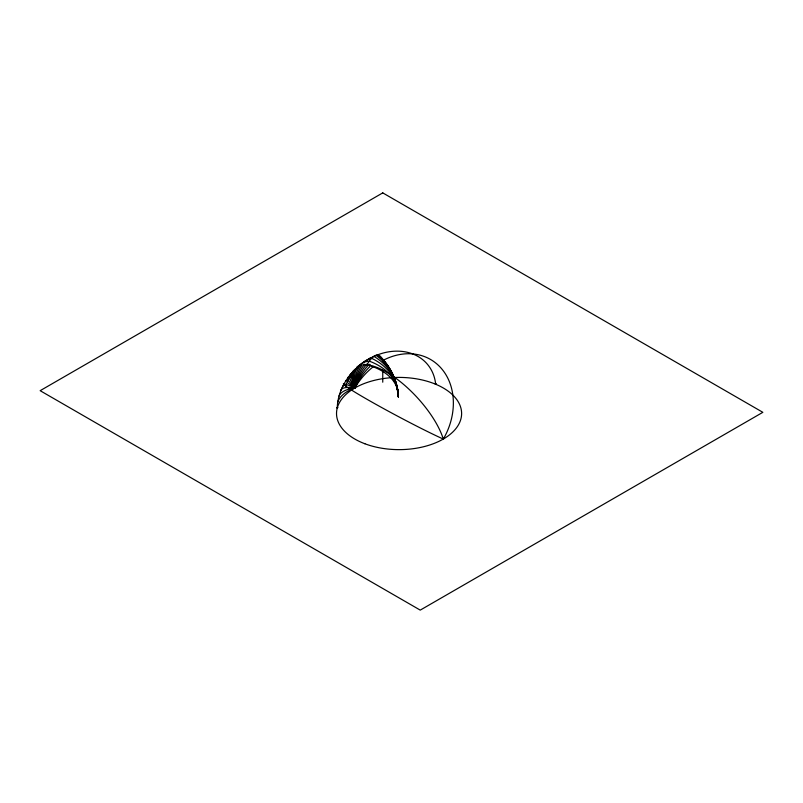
<?xml version="1.0" encoding="UTF-8"?>
<svg xmlns="http://www.w3.org/2000/svg" width="803" height="803" viewBox="0 0 803 803"><rect width="100%" height="100%" fill="white"/><g stroke="black" fill="none" stroke-linecap="round" stroke-linejoin="round"><path stroke-width="1.2" d="M443.326 438.659C443.557 440.034 443.728 437.203 443.356 438.689M443.637 438.85L443.326 439.07A62.554 3.031 28 0 1 378.986 406.047A62.554 3.031 28 0 1 344.126 384.005L343.423 383.693M354.856 369.761L353.36 373.867A62.524 24.17 47.2 0 0 353.22 380.582L354.826 387.207L354.354 387.688L355.327 387.458L354.565 387.257L354.866 388A62.554 51.071 -59.4 0 1 373.646 366.449M442.905 438.528L443.326 439.07A62.554 51.071 -59.4 0 0 443.126 370.605A62.554 51.071 -59.4 0 0 383.282 360.266M337.23 407.894L337.732 407.603L337.26 407.964A53.45 42.92 -40.2 0 1 384.657 352.658A53.45 42.92 -40.2 0 1 435.668 384.236M354.484 387.447L354.836 387.99A62.554 28.928 8.4 0 0 337.742 402.092M340.974 390.348L343.845 384.256M356.803 367.413C358.459 366.459 358.72 364.632 358.63 366.188M384.697 362.866A62.554 61.369 23.6 0 0 382.75 360.557L383.242 360.115L382.7 359.704M343.443 383.583L344.176 384.105M344.979 385.199L345.782 385.641M345.26 385.43L345.802 385.581M355.147 387.759L354.846 387.939A62.554 11.925 22.1 0 0 341.074 390.097M382.75 370.173L382.75 382.198M345.451 384.236A62.554 3.031 28 0 1 354.836 387.99A62.554 50.388 -75.9 0 1 369.701 366.72M355.679 368.587A62.554 24.17 47.2 0 0 354.836 387.99A62.554 20.717 15.6 0 0 339.027 396.07M356.944 367.292A62.554 24.17 47.2 0 1 402.152 383.172A62.554 24.17 47.2 0 1 443.296 439.06M351.764 373.877A62.554 18.891 42.9 0 0 354.836 387.99A62.554 48.491 -89.8 0 1 368.768 364.753M352.306 372.341A62.554 18.891 42.9 0 1 355.699 369.32M349.737 376.015A62.554 13.48 39 0 0 354.836 387.99A62.554 29.109 51.8 0 1 369.4 361.189A62.554 43.523 -8.7 0 1 398.278 396.782A62.554 61.369 23.6 0 0 393.972 378.614M350.038 374.84A62.554 13.48 39 0 1 352.898 372.913M350.218 376.898A62.554 7.98 35.2 0 0 354.836 387.99A62.554 45.681 79.1 0 1 366.198 364.883M347.829 382.86A62.554 2.459 31.6 0 0 354.836 387.99A62.554 42.188 70.2 0 1 364.652 364.211M345.822 380.963A62.554 2.459 31.6 0 1 347.699 381.224M361.42 366.078A62.554 38.193 63 0 0 354.836 387.99A62.554 33.806 57 0 1 360.236 365.526M368.306 359.182A62.554 38.193 63 0 1 371.036 357.606M362.083 363.418A62.554 33.806 57 0 1 371.719 358.359A62.554 48.431 -10 0 1 398.278 396.782A62.554 62.293 84 0 0 381.435 357.897M345.38 385.821A42.107 19.001 -69 0 1 358.69 366.088M388.803 368.587A62.554 61.369 23.6 0 1 390.358 371.167M379.869 356.13A62.554 61.58 -34 0 1 398.278 396.782A62.554 38.193 -7.7 0 0 367.041 364.853C368.537 364.462 365.736 363.418 366.951 364.823A52.908 14.303 -78.5 0 1 382.479 359.895M378.083 355.287A62.554 59.573 -20.1 0 1 398.278 396.782A62.554 52.817 -11.8 0 0 373.967 356.412M376.105 355.378A62.554 56.581 -14.7 0 1 398.278 396.782M369.33 364.833C370.524 366.258 369.922 363.066 369.33 364.833M435.176 383.844L436.17 383.794L435.176 383.814M336.738 407.613L337.732 407.623L336.748 407.583M382.76 192.881L40.15 390.68L420.24 610.119L762.85 412.32L382.76 192.881M364.873 443.758A62.554 36.115 0 0 0 461.524 415.502A62.554 36.115 0 0 0 370.805 381.305A62.554 36.115 0 0 0 364.873 443.758"/></g></svg>
